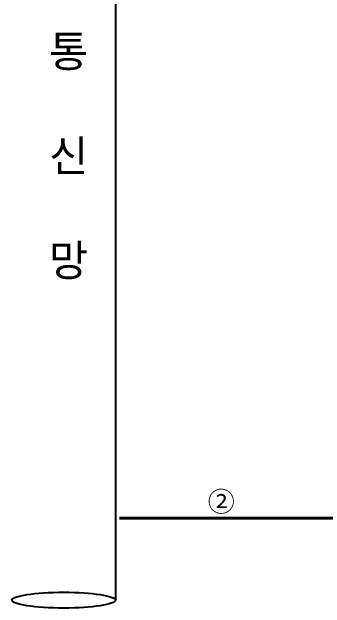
# Model space of a CAD drawing. Extents: x 36 to 402, y 15 to 266.
# Drawn here: x 173.8 to 210, y 104.3 to 173.2 of the extents above; entities that cross this region are included whole.
import ezdxf
from ezdxf.enums import TextEntityAlignment as Align

# ---------------------------------------------------------------- set-up
doc = ezdxf.new("R2010")
doc.units = 0
doc.header["$MEASUREMENT"] = 0
doc.layers.get('0').update_dxf_attribs({"linetype": 'CONTINUOUS'})
doc.layers.add('DETL', color=7, linetype='CONTINUOUS')
doc.styles.add('HY해드라인M', font='')
doc.styles.get('HY해드라인M').set_extended_font_data('GulimChe')

msp = doc.modelspace()

# ---------------------------------------------------------------- linework, layer by layer
at = {"color": 1, "lineweight": 40, "ltscale": 0.05}
msp.add_lwpolyline([(186.28, 114.679), (228.074, 114.679)], dxfattribs=at)
at = {"layer": 'DETL', "ltscale": 1500}
msp.add_line((185.792, 251.399), (185.792, 105.227), dxfattribs=at)
at = {"layer": 'DETL'}
msp.add_ellipse((179.815, 105.227), major_axis=(-5.978, 0), ratio=0.153248, dxfattribs=at)

# ---------------------------------------------------------------- texts
at = {"style": 'HY해드라인M'}
msp.add_text('②', height=2.298, dxfattribs=at).set_placement((198.032, 116.604), align=Align.MIDDLE_CENTER)
at = {"layer": 'DETL', "color": 3, "insert": (178.118, 218.712), "char_height": 3.621, "width": 98.25751, "attachment_point": 1, "style": 'HY해드라인M'}
msp.add_mtext('공\\P\\P공\\P\\P정\\P\\P보\\P\\P통\\P\\P신\\P\\P망', dxfattribs=at)

doc.saveas('drawing.dxf')
